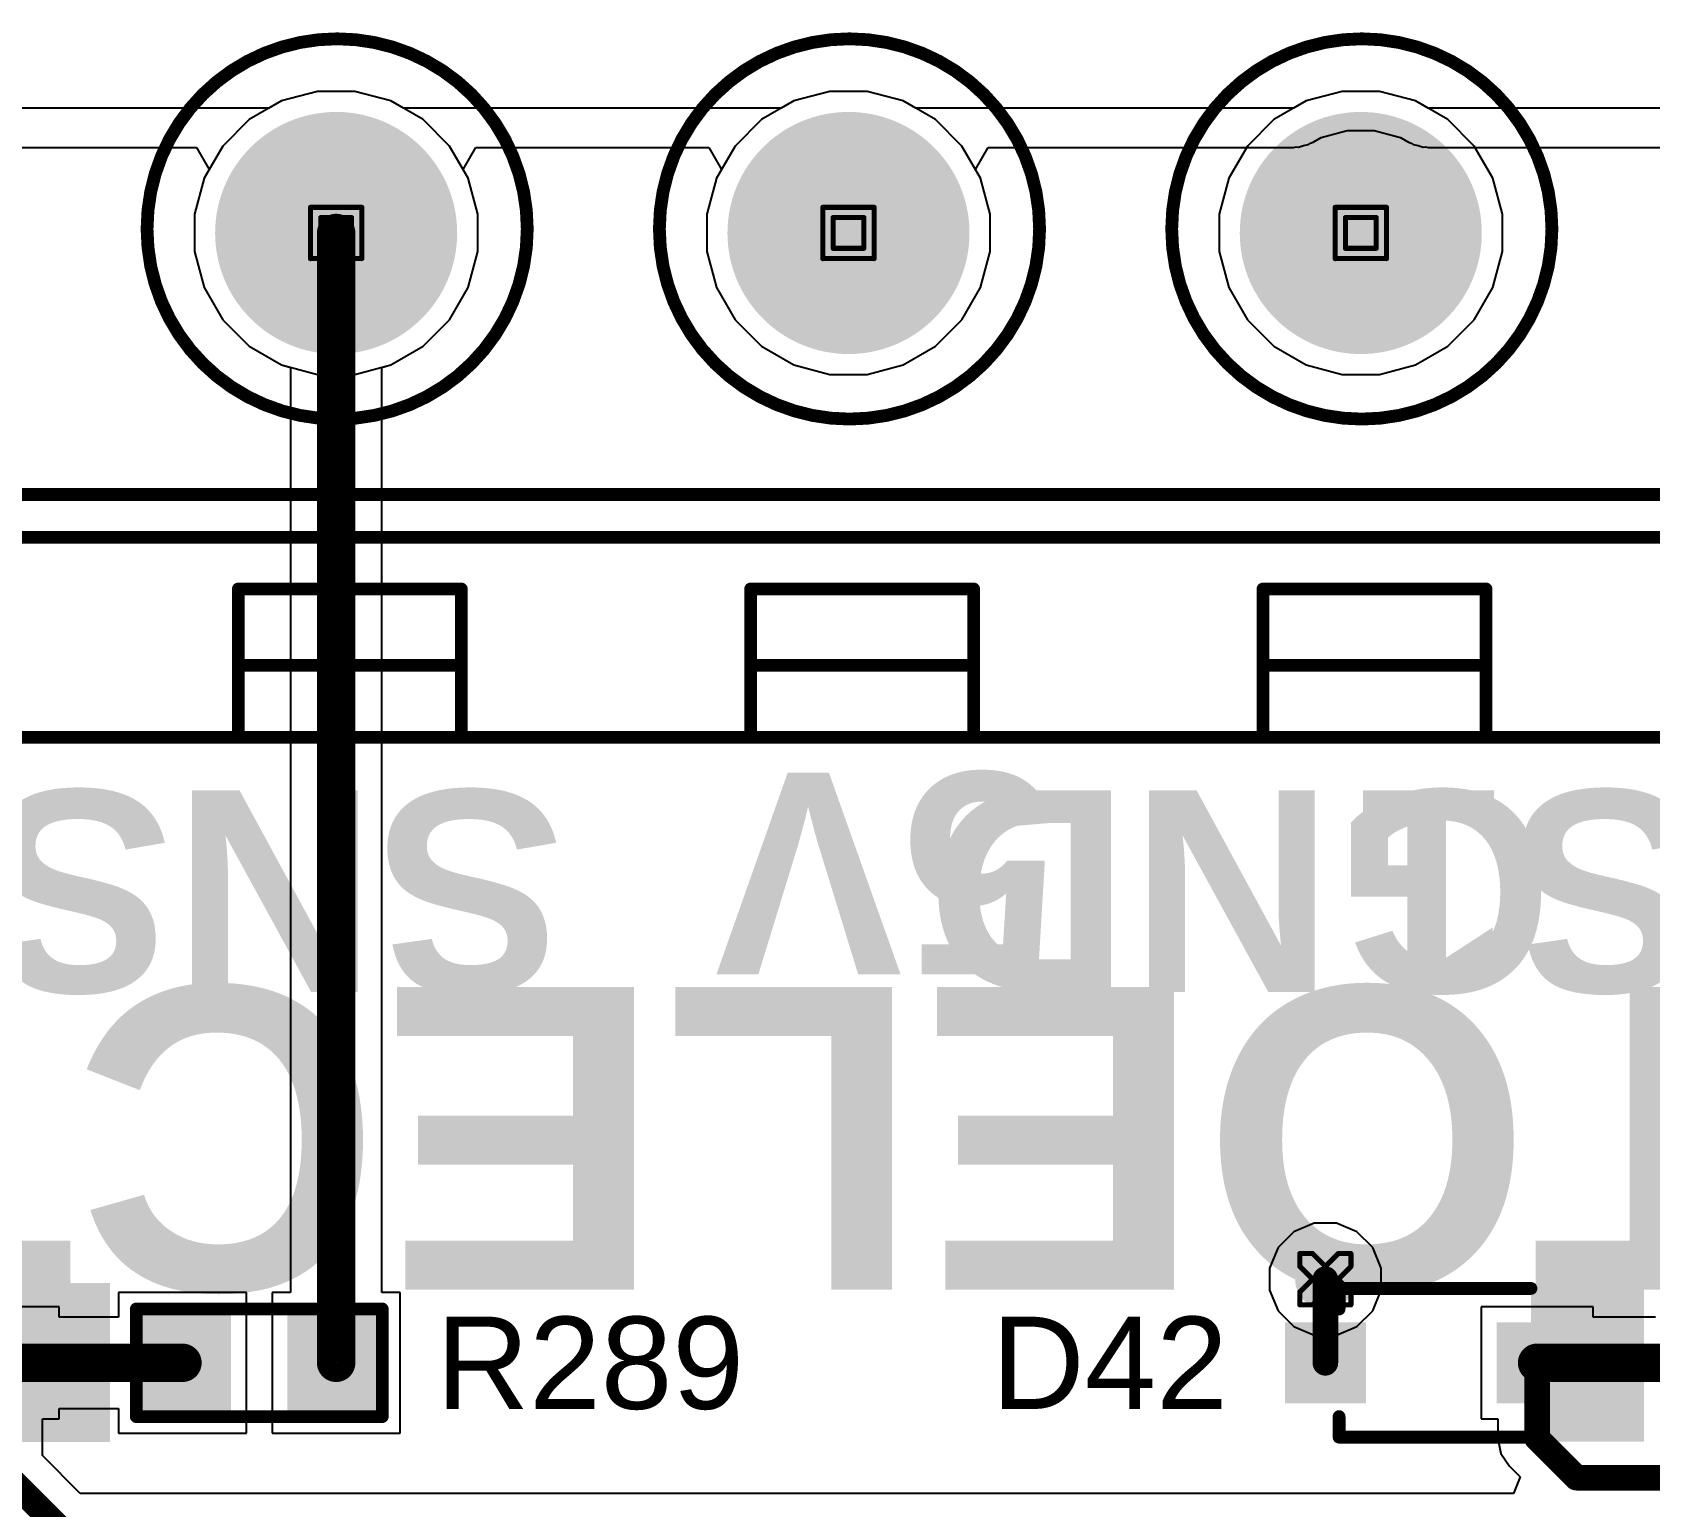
# Model space of a CAD drawing. Header units: inches. Extents: x -11 to 5379, y 0 to 5429.
# Drawn here: x 144.87 to 160.91, y 92.18 to 106.8 of the extents above; entities that cross this region are included whole.
import ezdxf

# ---------------------------------------------------------------- set-up
doc = ezdxf.new("R2010")
doc.units = ezdxf.units.IN
for name, color, linetype in [('Bottom Layer', 5, 'Continuous'), ('Bottom Solder', 6, 'Continuous'), ('Drill Drawing', 1, 'Continuous'), ('GND', 16, 'Continuous'), ('Multi-Layer', 9, 'Continuous'), ('Pad Holes', 156, 'Continuous'), ('PWR', 76, 'Continuous'), ('Top Layer', 1, 'Continuous'), ('Top Overlay', 2, 'Continuous'), ('Top Paste', 8, 'Continuous'), ('Top Solder', 216, 'Continuous'), ('Via Holes', 16, 'Continuous')]:
    doc.layers.add(name, color=color, linetype=linetype)
doc.styles.add('Arial', font='', dxfattribs={"height": 0.2})
doc.styles.add('Arial_Bold', font='', dxfattribs={"height": 0.2})
doc.styles.get('Arial').set_extended_font_data('Arial')
doc.styles.get('Arial_Bold').set_extended_font_data('Arial', bold=True)

# ---------------------------------------------------------------- blocks, each defined once
blk = doc.blocks.new('DB128V_5_08_12P_GN_S_73')
at = {"layer": 'Bottom Layer'}
h = blk.add_hatch(color=5, dxfattribs=at)
edge = h.paths.add_edge_path()
edge.add_arc((7.62, 0), 1.15, 0, 360)
h = blk.add_hatch(color=5, dxfattribs=at)
edge = h.paths.add_edge_path()
edge.add_arc((12.7, 0), 1.15, 0, 360)
h = blk.add_hatch(color=5, dxfattribs=at)
edge = h.paths.add_edge_path()
edge.add_arc((17.78, 0), 1.15, 0, 360)
at = {"layer": 'Bottom Solder'}
h = blk.add_hatch(color=6, dxfattribs=at)
edge = h.paths.add_edge_path()
edge.add_arc((7.62, 0), 1.2, 0, 360)
h = blk.add_hatch(color=6, dxfattribs=at)
edge = h.paths.add_edge_path()
edge.add_arc((12.7, 0), 1.2, 0, 360)
h = blk.add_hatch(color=6, dxfattribs=at)
edge = h.paths.add_edge_path()
edge.add_arc((17.78, 0), 1.2, 0, 360)
at = {"layer": 'GND'}
h = blk.add_hatch(color=16, dxfattribs=at)
edge = h.paths.add_edge_path()
edge.add_arc((7.62, 0), 1.15, 0, 360)
h = blk.add_hatch(color=16, dxfattribs=at)
edge = h.paths.add_edge_path()
edge.add_arc((12.7, 0), 1.15, 0, 360)
h = blk.add_hatch(color=16, dxfattribs=at)
edge = h.paths.add_edge_path()
edge.add_arc((17.78, 0), 1.15, 0, 360)
at = {"layer": 'Multi-Layer'}
h = blk.add_hatch(color=9, dxfattribs=at)
edge = h.paths.add_edge_path()
edge.add_arc((7.62, 0), 1.15, 0, 360)
h = blk.add_hatch(color=9, dxfattribs=at)
edge = h.paths.add_edge_path()
edge.add_arc((12.7, 0), 1.15, 0, 360)
h = blk.add_hatch(color=9, dxfattribs=at)
edge = h.paths.add_edge_path()
edge.add_arc((17.78, 0), 1.15, 0, 360)
at = {"layer": 'Pad Holes'}
h = blk.add_hatch(color=7, dxfattribs=at)
edge = h.paths.add_edge_path()
edge.add_arc((7.62, 0), 0.75, 0, 360)
h = blk.add_hatch(color=7, dxfattribs=at)
edge = h.paths.add_edge_path()
edge.add_arc((12.7, 0), 0.75, 0, 360)
h = blk.add_hatch(color=7, dxfattribs=at)
edge = h.paths.add_edge_path()
edge.add_arc((17.78, 0), 0.75, 0, 360)
at = {"layer": 'PWR'}
h = blk.add_hatch(color=76, dxfattribs=at)
edge = h.paths.add_edge_path()
edge.add_arc((7.62, 0), 1.15, 0, 360)
h = blk.add_hatch(color=76, dxfattribs=at)
edge = h.paths.add_edge_path()
edge.add_arc((12.7, 0), 1.15, 0, 360)
h = blk.add_hatch(color=76, dxfattribs=at)
edge = h.paths.add_edge_path()
edge.add_arc((17.78, 0), 1.15, 0, 360)
at = {"layer": 'Top Layer'}
h = blk.add_hatch(color=1, dxfattribs=at)
edge = h.paths.add_edge_path()
edge.add_arc((7.62, 0), 1.15, 0, 360)
h = blk.add_hatch(color=1, dxfattribs=at)
edge = h.paths.add_edge_path()
edge.add_arc((12.7, 0), 1.15, 0, 360)
h = blk.add_hatch(color=1, dxfattribs=at)
edge = h.paths.add_edge_path()
edge.add_arc((17.78, 0), 1.15, 0, 360)
at = {"layer": 'Top Solder'}
h = blk.add_hatch(color=216, dxfattribs=at)
edge = h.paths.add_edge_path()
edge.add_arc((7.62, 0), 1.2, 0, 360)
h = blk.add_hatch(color=216, dxfattribs=at)
edge = h.paths.add_edge_path()
edge.add_arc((12.7, 0), 1.2, 0, 360)
h = blk.add_hatch(color=216, dxfattribs=at)
edge = h.paths.add_edge_path()
edge.add_arc((17.78, 0), 1.2, 0, 360)
at = {"layer": 'Top Overlay'}
for points in [[(9.515, 0.04, 0.127, 0.127, 1), (5.745, 0.04, 0.127, 0.127, 1)], [(14.595, 0.04, 0.127, 0.127, 1), (10.825, 0.04, 0.127, 0.127, 1)], [(19.675, 0.04, 0.127, 0.127, 1), (15.905, 0.04, 0.127, 0.127, 1)], [(5.713, 0.04, 0.0635, 0.0635, 1), (5.776, 0.04, 0.0635, 0.0635, 1)], [(9.483, 0.04, 0.0635, 0.0635, 1), (9.547, 0.04, 0.0635, 0.0635, 1)], [(10.793, 0.04, 0.0635, 0.0635, 1), (10.856, 0.04, 0.0635, 0.0635, 1)], [(14.563, 0.04, 0.0635, 0.0635, 1), (14.627, 0.04, 0.0635, 0.0635, 1)], [(15.873, 0.04, 0.0635, 0.0635, 1), (15.936, 0.04, 0.0635, 0.0635, 1)], [(19.643, 0.04, 0.0635, 0.0635, 1), (19.707, 0.04, 0.0635, 0.0635, 1)], [(6.618, -3.53, 0.0635, 0.0635, 1), (6.682, -3.53, 0.0635, 0.0635, 1)], [(6.618, -3.53, 0.0635, 0.0635, 1), (6.682, -3.53, 0.0635, 0.0635, 1)], [(8.829, -3.53, 0.0635, 0.0635, 1), (8.893, -3.53, 0.0635, 0.0635, 1)], [(8.829, -3.53, 0.0635, 0.0635, 1), (8.893, -3.53, 0.0635, 0.0635, 1)], [(11.698, -3.53, 0.0635, 0.0635, 1), (11.762, -3.53, 0.0635, 0.0635, 1)], [(11.698, -3.53, 0.0635, 0.0635, 1), (11.762, -3.53, 0.0635, 0.0635, 1)], [(13.909, -3.53, 0.0635, 0.0635, 1), (13.973, -3.53, 0.0635, 0.0635, 1)], [(13.909, -3.53, 0.0635, 0.0635, 1), (13.973, -3.53, 0.0635, 0.0635, 1)], [(16.778, -3.53, 0.0635, 0.0635, 1), (16.842, -3.53, 0.0635, 0.0635, 1)], [(16.778, -3.53, 0.0635, 0.0635, 1), (16.842, -3.53, 0.0635, 0.0635, 1)], [(18.989, -3.53, 0.0635, 0.0635, 1), (19.053, -3.53, 0.0635, 0.0635, 1)], [(18.989, -3.53, 0.0635, 0.0635, 1), (19.053, -3.53, 0.0635, 0.0635, 1)], [(6.618, -4.287, 0.0635, 0.0635, 1), (6.682, -4.287, 0.0635, 0.0635, 1)], [(8.829, -4.287, 0.0635, 0.0635, 1), (8.893, -4.287, 0.0635, 0.0635, 1)], [(11.698, -4.287, 0.0635, 0.0635, 1), (11.762, -4.287, 0.0635, 0.0635, 1)], [(13.909, -4.287, 0.0635, 0.0635, 1), (13.973, -4.287, 0.0635, 0.0635, 1)], [(16.778, -4.287, 0.0635, 0.0635, 1), (16.842, -4.287, 0.0635, 0.0635, 1)], [(18.989, -4.287, 0.0635, 0.0635, 1), (19.053, -4.287, 0.0635, 0.0635, 1)], [(6.618, -5, 0.0635, 0.0635, 1), (6.682, -5, 0.0635, 0.0635, 1)], [(8.829, -5, 0.0635, 0.0635, 1), (8.893, -5, 0.0635, 0.0635, 1)], [(11.698, -5, 0.0635, 0.0635, 1), (11.762, -5, 0.0635, 0.0635, 1)], [(13.909, -5, 0.0635, 0.0635, 1), (13.973, -5, 0.0635, 0.0635, 1)], [(16.778, -5, 0.0635, 0.0635, 1), (16.842, -5, 0.0635, 0.0635, 1)], [(18.989, -5, 0.0635, 0.0635, 1), (19.053, -5, 0.0635, 0.0635, 1)]]:
    blk.add_lwpolyline(points, format="xyseb", close=True, dxfattribs=at)
for points in [[(0.44, -2.593, 0.127, 0.127, 0), (30.44, -2.593, 0.127, 0.127, 0)], [(0.44, -3.017, 0.127, 0.127, 0), (30.44, -3.017, 0.127, 0.127, 0)], [(6.65, -3.53, 0.127, 0.127, 0), (8.861, -3.53, 0.127, 0.127, 0)], [(6.65, -5, 0.127, 0.127, 0), (6.65, -3.53, 0.127, 0.127, 0)], [(8.861, -5, 0.127, 0.127, 0), (8.861, -3.53, 0.127, 0.127, 0)], [(11.73, -3.53, 0.127, 0.127, 0), (13.941, -3.53, 0.127, 0.127, 0)], [(11.73, -5, 0.127, 0.127, 0), (11.73, -3.53, 0.127, 0.127, 0)], [(13.941, -5, 0.127, 0.127, 0), (13.941, -3.53, 0.127, 0.127, 0)], [(16.81, -3.53, 0.127, 0.127, 0), (19.021, -3.53, 0.127, 0.127, 0)], [(16.81, -5, 0.127, 0.127, 0), (16.81, -3.53, 0.127, 0.127, 0)], [(19.021, -5, 0.127, 0.127, 0), (19.021, -3.53, 0.127, 0.127, 0)], [(6.65, -4.287, 0.127, 0.127, 0), (8.861, -4.287, 0.127, 0.127, 0)], [(11.73, -4.287, 0.127, 0.127, 0), (13.941, -4.287, 0.127, 0.127, 0)], [(16.81, -4.287, 0.127, 0.127, 0), (19.021, -4.287, 0.127, 0.127, 0)], [(-30.48, -5, 0.127, 0.127, 0), (30.48, -5, 0.127, 0.127, 0)]]:
    blk.add_lwpolyline(points, format="xyseb", dxfattribs=at)
blk = doc.blocks.new('R___0603_229')
at = {"layer": 'Top Layer'}
for points in [[(-0.381, 0.4445), (-0.381, -0.4445), (-1.143, -0.4445), (-1.143, 0.4445)], [(1.143, 0.4445), (1.143, -0.4445), (0.381, -0.4445), (0.381, 0.4445)]]:
    blk.add_hatch(color=1, dxfattribs=at).paths.add_polyline_path(points)
at = {"layer": 'Top Paste'}
for points in [[(-0.381, 0.4445), (-0.381, -0.4445), (-1.143, -0.4445), (-1.143, 0.4445)], [(1.143, 0.4445), (1.143, -0.4445), (0.381, -0.4445), (0.381, 0.4445)]]:
    blk.add_hatch(color=8, dxfattribs=at).paths.add_polyline_path(points)
at = {"layer": 'Top Solder'}
for points in [[(-0.2794, 0.5461), (-0.2794, -0.5461), (-1.2446, -0.5461), (-1.2446, 0.5461)], [(1.2446, 0.5461), (1.2446, -0.5461), (0.2794, -0.5461), (0.2794, 0.5461)]]:
    blk.add_hatch(color=216, dxfattribs=at).paths.add_polyline_path(points)
at = {"layer": 'Top Overlay'}
for points in [[(-1.2192, 0.5334, 0.127, 0.127, 0), (1.2192, 0.5334, 0.127, 0.127, 0)], [(-1.2192, -0.5334, 0.127, 0.127, 0), (-1.2192, 0.5334, 0.127, 0.127, 0)], [(1.2192, -0.5334, 0.127, 0.127, 0), (1.2192, 0.5334, 0.127, 0.127, 0)], [(-1.2192, -0.5334, 0.127, 0.127, 0), (1.2192, -0.5334, 0.127, 0.127, 0)]]:
    blk.add_lwpolyline(points, format="xyseb", dxfattribs=at)
for points in [[(-1.25095, 0.5334, 0.0635, 0.0635, 1), (-1.18745, 0.5334, 0.0635, 0.0635, 1)], [(-1.25095, 0.5334, 0.0635, 0.0635, 1), (-1.18745, 0.5334, 0.0635, 0.0635, 1)], [(1.18745, 0.5334, 0.0635, 0.0635, 1), (1.25095, 0.5334, 0.0635, 0.0635, 1)], [(1.18745, 0.5334, 0.0635, 0.0635, 1), (1.25095, 0.5334, 0.0635, 0.0635, 1)], [(-1.25095, -0.5334, 0.0635, 0.0635, 1), (-1.18745, -0.5334, 0.0635, 0.0635, 1)], [(-1.25095, -0.5334, 0.0635, 0.0635, 1), (-1.18745, -0.5334, 0.0635, 0.0635, 1)], [(1.18745, -0.5334, 0.0635, 0.0635, 1), (1.25095, -0.5334, 0.0635, 0.0635, 1)], [(1.18745, -0.5334, 0.0635, 0.0635, 1), (1.25095, -0.5334, 0.0635, 0.0635, 1)]]:
    blk.add_lwpolyline(points, format="xyseb", close=True, dxfattribs=at)
blk = doc.blocks.new('SOD323F_540')
at = {"layer": 'Top Layer'}
for points in [[(-1.35, 0.3), (-0.75, 0.3), (-0.75, -0.3), (-1.35, -0.3)], [(0.75, 0.3), (1.35, 0.3), (1.35, -0.3), (0.75, -0.3)]]:
    blk.add_hatch(color=1, dxfattribs=at).paths.add_polyline_path(points)
at = {"layer": 'Top Overlay'}
for points in [[(0.988, 0.385), (2.108, 0.385), (2.108, 0.791), (0.988, 0.791)], [(1.422, -0.406), (2.108, -0.406), (2.108, 0.457), (1.422, 0.457)], [(0.988, -0.784), (2.108, -0.784), (2.108, -0.377), (0.988, -0.377)]]:
    blk.add_hatch(color=2, dxfattribs=at).paths.add_polyline_path(points)
at = {"layer": 'Top Paste'}
for points in [[(-1.35, 0.3), (-0.75, 0.3), (-0.75, -0.3), (-1.35, -0.3)], [(0.75, 0.3), (1.35, 0.3), (1.35, -0.3), (0.75, -0.3)]]:
    blk.add_hatch(color=8, dxfattribs=at).paths.add_polyline_path(points)
at = {"layer": 'Top Solder'}
for points in [[(-1.452, 0.402), (-0.648, 0.402), (-0.648, -0.402), (-1.452, -0.402)], [(0.648, 0.402), (1.452, 0.402), (1.452, -0.402), (0.648, -0.402)]]:
    blk.add_hatch(color=216, dxfattribs=at).paths.add_polyline_path(points)
at = {"layer": 'Top Overlay'}
for points in [[(-0.914, 0.737, 0.127, 0.127, 0), (0.988, 0.737, 0.127, 0.127, 0)], [(-0.914, 0.533, 0.127, 0.127, 0), (-0.914, 0.737, 0.127, 0.127, 0)], [(-0.914, -0.737, 0.127, 0.127, 0), (-0.914, -0.533, 0.127, 0.127, 0)], [(-0.914, -0.737, 0.127, 0.127, 0), (0.988, -0.737, 0.127, 0.127, 0)]]:
    blk.add_lwpolyline(points, format="xyseb", dxfattribs=at)
for points in [[(-0.946, 0.737, 0.0635, 0.0635, 1), (-0.883, 0.737, 0.0635, 0.0635, 1)], [(-0.946, 0.737, 0.0635, 0.0635, 1), (-0.883, 0.737, 0.0635, 0.0635, 1)], [(0.957, 0.737, 0.0635, 0.0635, 1), (1.02, 0.737, 0.0635, 0.0635, 1)], [(-0.946, 0.533, 0.0635, 0.0635, 1), (-0.883, 0.533, 0.0635, 0.0635, 1)], [(-0.946, -0.533, 0.0635, 0.0635, 1), (-0.883, -0.533, 0.0635, 0.0635, 1)], [(-0.946, -0.737, 0.0635, 0.0635, 1), (-0.883, -0.737, 0.0635, 0.0635, 1)], [(-0.946, -0.737, 0.0635, 0.0635, 1), (-0.883, -0.737, 0.0635, 0.0635, 1)], [(0.957, -0.737, 0.0635, 0.0635, 1), (1.02, -0.737, 0.0635, 0.0635, 1)]]:
    blk.add_lwpolyline(points, format="xyseb", close=True, dxfattribs=at)
blk = doc.blocks.new('SOD323F_543')
at = {"layer": 'Top Layer'}
for points in [[(-1.35, 0.3), (-0.75, 0.3), (-0.75, -0.3), (-1.35, -0.3)], [(0.75, 0.3), (1.35, 0.3), (1.35, -0.3), (0.75, -0.3)]]:
    blk.add_hatch(color=1, dxfattribs=at).paths.add_polyline_path(points)
at = {"layer": 'Top Overlay'}
for points in [[(0.988, 0.386), (2.108, 0.386), (2.108, 0.792), (0.988, 0.792)], [(1.422, -0.406), (2.108, -0.406), (2.108, 0.457), (1.422, 0.457)], [(0.988, -0.783), (2.108, -0.783), (2.108, -0.376), (0.988, -0.376)]]:
    blk.add_hatch(color=2, dxfattribs=at).paths.add_polyline_path(points)
at = {"layer": 'Top Paste'}
for points in [[(-1.35, 0.3), (-0.75, 0.3), (-0.75, -0.3), (-1.35, -0.3)], [(0.75, 0.3), (1.35, 0.3), (1.35, -0.3), (0.75, -0.3)]]:
    blk.add_hatch(color=8, dxfattribs=at).paths.add_polyline_path(points)
at = {"layer": 'Top Solder'}
for points in [[(-1.452, 0.402), (-0.648, 0.402), (-0.648, -0.402), (-1.452, -0.402)], [(0.648, 0.402), (1.452, 0.402), (1.452, -0.402), (0.648, -0.402)]]:
    blk.add_hatch(color=216, dxfattribs=at).paths.add_polyline_path(points)
at = {"layer": 'Top Overlay'}
for points in [[(-0.914, 0.737, 0.127, 0.127, 0), (0.988, 0.737, 0.127, 0.127, 0)], [(-0.914, 0.533, 0.127, 0.127, 0), (-0.914, 0.737, 0.127, 0.127, 0)], [(-0.914, -0.737, 0.127, 0.127, 0), (-0.914, -0.533, 0.127, 0.127, 0)], [(-0.914, -0.737, 0.127, 0.127, 0), (0.988, -0.737, 0.127, 0.127, 0)]]:
    blk.add_lwpolyline(points, format="xyseb", dxfattribs=at)
for points in [[(-0.946, 0.737, 0.0635, 0.0635, 1), (-0.883, 0.737, 0.0635, 0.0635, 1)], [(-0.946, 0.737, 0.0635, 0.0635, 1), (-0.883, 0.737, 0.0635, 0.0635, 1)], [(0.957, 0.737, 0.0635, 0.0635, 1), (1.02, 0.737, 0.0635, 0.0635, 1)], [(-0.946, 0.533, 0.0635, 0.0635, 1), (-0.883, 0.533, 0.0635, 0.0635, 1)], [(-0.946, -0.533, 0.0635, 0.0635, 1), (-0.883, -0.533, 0.0635, 0.0635, 1)], [(-0.946, -0.737, 0.0635, 0.0635, 1), (-0.883, -0.737, 0.0635, 0.0635, 1)], [(-0.946, -0.737, 0.0635, 0.0635, 1), (-0.883, -0.737, 0.0635, 0.0635, 1)], [(0.957, -0.737, 0.0635, 0.0635, 1), (1.02, -0.737, 0.0635, 0.0635, 1)]]:
    blk.add_lwpolyline(points, format="xyseb", close=True, dxfattribs=at)

msp = doc.modelspace()

# ---------------------------------------------------------------- hatches: boundary and pattern name
at = {"layer": 'Bottom Layer'}
h = msp.add_hatch(color=5, dxfattribs=at)
edge = h.paths.add_edge_path()
edge.add_arc((157.695, 94.437), 0.3, 0, 360)
at = {"layer": 'GND'}
h = msp.add_hatch(color=16, dxfattribs=at)
edge = h.paths.add_edge_path()
edge.add_arc((157.695, 94.437), 0.3, 0, 360)
at = {"layer": 'PWR'}
h = msp.add_hatch(color=76, dxfattribs=at)
edge = h.paths.add_edge_path()
edge.add_arc((157.695, 94.437), 0.3, 0, 360)
at = {"layer": 'Top Layer'}
h = msp.add_hatch(color=1, dxfattribs=at)
edge = h.paths.add_edge_path()
edge.add_arc((157.695, 94.437), 0.3, 0, 360)
at = {"layer": 'Via Holes'}
h = msp.add_hatch(color=7, dxfattribs=at)
edge = h.paths.add_edge_path()
edge.add_arc((157.695, 94.437), 0.15, 0, 360)

# ---------------------------------------------------------------- linework, layer by layer
at = {"layer": 'Bottom Layer'}
for p, q in [((147.701, 106.213), (147.344, 106.118)), ((148.071, 106.213), (147.701, 106.213)), ((148.428, 106.118), (148.071, 106.213)), ((152.781, 106.213), (152.424, 106.118)), ((153.151, 106.213), (152.781, 106.213)), ((153.508, 106.118), (153.151, 106.213)), ((147.344, 106.118), (147.024, 105.933)), ((148.748, 105.933), (148.428, 106.118)), ((152.424, 106.118), (152.104, 105.933)), ((153.828, 105.933), (153.508, 106.118)), ((147.024, 105.933), (146.763, 105.671)), ((149.01, 105.671), (148.748, 105.933)), ((152.104, 105.933), (151.843, 105.671)), ((154.09, 105.671), (153.828, 105.933)), ((146.763, 105.671), (146.578, 105.351)), ((149.194, 105.351), (149.01, 105.671)), ((151.843, 105.671), (151.658, 105.351)), ((154.274, 105.351), (154.09, 105.671)), ((146.578, 105.351), (146.482, 104.994)), ((149.29, 104.994), (149.194, 105.351)), ((151.658, 105.351), (151.562, 104.994)), ((154.37, 104.994), (154.274, 105.351)), ((146.482, 104.994), (146.482, 104.624)), ((149.29, 104.624), (149.29, 104.994)), ((151.562, 104.994), (151.562, 104.624)), ((154.37, 104.624), (154.37, 104.994)), ((146.482, 104.624), (146.578, 104.267)), ((149.194, 104.267), (149.29, 104.624)), ((151.562, 104.624), (151.658, 104.267)), ((154.274, 104.267), (154.37, 104.624)), ((146.578, 104.267), (146.763, 103.947)), ((149.01, 103.947), (149.194, 104.267)), ((151.658, 104.267), (151.843, 103.947)), ((154.09, 103.947), (154.274, 104.267)), ((146.763, 103.947), (147.024, 103.686)), ((148.748, 103.686), (149.01, 103.947)), ((151.843, 103.947), (152.104, 103.686)), ((153.828, 103.686), (154.09, 103.947)), ((147.024, 103.686), (147.344, 103.501)), ((148.428, 103.501), (148.748, 103.686)), ((152.104, 103.686), (152.424, 103.501)), ((153.508, 103.501), (153.828, 103.686)), ((147.344, 103.501), (147.701, 103.405)), ((148.071, 103.405), (148.428, 103.501)), ((152.424, 103.501), (152.781, 103.405)), ((153.151, 103.405), (153.508, 103.501)), ((147.701, 103.405), (148.071, 103.405)), ((152.781, 103.405), (153.151, 103.405))]:
    msp.add_line(p, q, dxfattribs=at)
at = {"layer": 'Drill Drawing'}
for points in [[(147.632, 105.063, 0.0508, 0.0508, 0), (148.14, 105.063, 0.0508, 0.0508, 0)], [(147.632, 104.555, 0.0508, 0.0508, 0), (147.632, 105.063, 0.0508, 0.0508, 0)], [(148.14, 104.555, 0.0508, 0.0508, 0), (148.14, 105.063, 0.0508, 0.0508, 0)], [(152.712, 105.063, 0.0508, 0.0508, 0), (153.22, 105.063, 0.0508, 0.0508, 0)], [(152.712, 104.555, 0.0508, 0.0508, 0), (152.712, 105.063, 0.0508, 0.0508, 0)], [(153.22, 104.555, 0.0508, 0.0508, 0), (153.22, 105.063, 0.0508, 0.0508, 0)], [(157.792, 105.063, 0.0508, 0.0508, 0), (158.3, 105.063, 0.0508, 0.0508, 0)], [(157.792, 104.555, 0.0508, 0.0508, 0), (157.792, 105.063, 0.0508, 0.0508, 0)], [(158.3, 104.555, 0.0508, 0.0508, 0), (158.3, 105.063, 0.0508, 0.0508, 0)], [(147.734, 104.962, 0.0508, 0.0508, 0), (148.039, 104.962, 0.0508, 0.0508, 0)], [(147.734, 104.657, 0.0508, 0.0508, 0), (147.734, 104.962, 0.0508, 0.0508, 0)], [(148.039, 104.657, 0.0508, 0.0508, 0), (148.039, 104.962, 0.0508, 0.0508, 0)], [(152.814, 104.962, 0.0508, 0.0508, 0), (153.119, 104.962, 0.0508, 0.0508, 0)], [(152.814, 104.657, 0.0508, 0.0508, 0), (152.814, 104.962, 0.0508, 0.0508, 0)], [(153.119, 104.657, 0.0508, 0.0508, 0), (153.119, 104.962, 0.0508, 0.0508, 0)], [(157.894, 104.962, 0.0508, 0.0508, 0), (158.199, 104.962, 0.0508, 0.0508, 0)], [(157.894, 104.657, 0.0508, 0.0508, 0), (157.894, 104.962, 0.0508, 0.0508, 0)], [(158.199, 104.657, 0.0508, 0.0508, 0), (158.199, 104.962, 0.0508, 0.0508, 0)], [(147.632, 104.555, 0.0508, 0.0508, 0), (148.14, 104.555, 0.0508, 0.0508, 0)], [(147.734, 104.657, 0.0508, 0.0508, 0), (148.039, 104.657, 0.0508, 0.0508, 0)], [(152.712, 104.555, 0.0508, 0.0508, 0), (153.22, 104.555, 0.0508, 0.0508, 0)], [(152.814, 104.657, 0.0508, 0.0508, 0), (153.119, 104.657, 0.0508, 0.0508, 0)], [(157.792, 104.555, 0.0508, 0.0508, 0), (158.3, 104.555, 0.0508, 0.0508, 0)], [(157.894, 104.657, 0.0508, 0.0508, 0), (158.199, 104.657, 0.0508, 0.0508, 0)], [(157.441, 94.564, 0.0508, 0.0508, 0), (157.441, 94.691, 0.0508, 0.0508, 0)], [(157.441, 94.691, 0.0508, 0.0508, 0), (157.568, 94.691, 0.0508, 0.0508, 0)], [(157.568, 94.691, 0.0508, 0.0508, 0), (157.695, 94.564, 0.0508, 0.0508, 0)], [(157.695, 94.564, 0.0508, 0.0508, 0), (157.822, 94.691, 0.0508, 0.0508, 0)], [(157.822, 94.691, 0.0508, 0.0508, 0), (157.949, 94.691, 0.0508, 0.0508, 0)], [(157.949, 94.564, 0.0508, 0.0508, 0), (157.949, 94.691, 0.0508, 0.0508, 0)], [(157.441, 94.564, 0.0508, 0.0508, 0), (157.568, 94.437, 0.0508, 0.0508, 0)], [(157.441, 94.31, 0.0508, 0.0508, 0), (157.568, 94.437, 0.0508, 0.0508, 0)], [(157.822, 94.437, 0.0508, 0.0508, 0), (157.949, 94.564, 0.0508, 0.0508, 0)], [(157.822, 94.437, 0.0508, 0.0508, 0), (157.949, 94.31, 0.0508, 0.0508, 0)], [(157.441, 94.183, 0.0508, 0.0508, 0), (157.441, 94.31, 0.0508, 0.0508, 0)], [(157.568, 94.183, 0.0508, 0.0508, 0), (157.695, 94.31, 0.0508, 0.0508, 0)], [(157.695, 94.31, 0.0508, 0.0508, 0), (157.822, 94.183, 0.0508, 0.0508, 0)], [(157.949, 94.183, 0.0508, 0.0508, 0), (157.949, 94.31, 0.0508, 0.0508, 0)], [(157.441, 94.183, 0.0508, 0.0508, 0), (157.568, 94.183, 0.0508, 0.0508, 0)], [(157.822, 94.183, 0.0508, 0.0508, 0), (157.949, 94.183, 0.0508, 0.0508, 0)]]:
    msp.add_lwpolyline(points, format="xyseb", dxfattribs=at)
for points in [[(147.619, 105.063, 0.0254, 0.0254, 1), (147.645, 105.063, 0.0254, 0.0254, 1)], [(147.619, 105.063, 0.0254, 0.0254, 1), (147.645, 105.063, 0.0254, 0.0254, 1)], [(148.127, 105.063, 0.0254, 0.0254, 1), (148.153, 105.063, 0.0254, 0.0254, 1)], [(148.127, 105.063, 0.0254, 0.0254, 1), (148.153, 105.063, 0.0254, 0.0254, 1)], [(152.699, 105.063, 0.0254, 0.0254, 1), (152.725, 105.063, 0.0254, 0.0254, 1)], [(152.699, 105.063, 0.0254, 0.0254, 1), (152.725, 105.063, 0.0254, 0.0254, 1)], [(153.207, 105.063, 0.0254, 0.0254, 1), (153.233, 105.063, 0.0254, 0.0254, 1)], [(153.207, 105.063, 0.0254, 0.0254, 1), (153.233, 105.063, 0.0254, 0.0254, 1)], [(157.779, 105.063, 0.0254, 0.0254, 1), (157.805, 105.063, 0.0254, 0.0254, 1)], [(157.779, 105.063, 0.0254, 0.0254, 1), (157.805, 105.063, 0.0254, 0.0254, 1)], [(158.287, 105.063, 0.0254, 0.0254, 1), (158.313, 105.063, 0.0254, 0.0254, 1)], [(158.287, 105.063, 0.0254, 0.0254, 1), (158.313, 105.063, 0.0254, 0.0254, 1)], [(147.721, 104.962, 0.0254, 0.0254, 1), (147.746, 104.962, 0.0254, 0.0254, 1)], [(147.721, 104.962, 0.0254, 0.0254, 1), (147.746, 104.962, 0.0254, 0.0254, 1)], [(148.026, 104.962, 0.0254, 0.0254, 1), (148.051, 104.962, 0.0254, 0.0254, 1)], [(148.026, 104.962, 0.0254, 0.0254, 1), (148.051, 104.962, 0.0254, 0.0254, 1)], [(152.801, 104.962, 0.0254, 0.0254, 1), (152.826, 104.962, 0.0254, 0.0254, 1)], [(152.801, 104.962, 0.0254, 0.0254, 1), (152.826, 104.962, 0.0254, 0.0254, 1)], [(153.106, 104.962, 0.0254, 0.0254, 1), (153.131, 104.962, 0.0254, 0.0254, 1)], [(153.106, 104.962, 0.0254, 0.0254, 1), (153.131, 104.962, 0.0254, 0.0254, 1)], [(157.881, 104.962, 0.0254, 0.0254, 1), (157.906, 104.962, 0.0254, 0.0254, 1)], [(157.881, 104.962, 0.0254, 0.0254, 1), (157.906, 104.962, 0.0254, 0.0254, 1)], [(158.186, 104.962, 0.0254, 0.0254, 1), (158.211, 104.962, 0.0254, 0.0254, 1)], [(158.186, 104.962, 0.0254, 0.0254, 1), (158.211, 104.962, 0.0254, 0.0254, 1)], [(147.619, 104.555, 0.0254, 0.0254, 1), (147.645, 104.555, 0.0254, 0.0254, 1)], [(147.619, 104.555, 0.0254, 0.0254, 1), (147.645, 104.555, 0.0254, 0.0254, 1)], [(147.721, 104.657, 0.0254, 0.0254, 1), (147.746, 104.657, 0.0254, 0.0254, 1)], [(147.721, 104.657, 0.0254, 0.0254, 1), (147.746, 104.657, 0.0254, 0.0254, 1)], [(148.026, 104.657, 0.0254, 0.0254, 1), (148.051, 104.657, 0.0254, 0.0254, 1)], [(148.026, 104.657, 0.0254, 0.0254, 1), (148.051, 104.657, 0.0254, 0.0254, 1)], [(148.127, 104.555, 0.0254, 0.0254, 1), (148.153, 104.555, 0.0254, 0.0254, 1)], [(148.127, 104.555, 0.0254, 0.0254, 1), (148.153, 104.555, 0.0254, 0.0254, 1)], [(152.699, 104.555, 0.0254, 0.0254, 1), (152.725, 104.555, 0.0254, 0.0254, 1)], [(152.699, 104.555, 0.0254, 0.0254, 1), (152.725, 104.555, 0.0254, 0.0254, 1)], [(152.801, 104.657, 0.0254, 0.0254, 1), (152.826, 104.657, 0.0254, 0.0254, 1)], [(152.801, 104.657, 0.0254, 0.0254, 1), (152.826, 104.657, 0.0254, 0.0254, 1)], [(153.106, 104.657, 0.0254, 0.0254, 1), (153.131, 104.657, 0.0254, 0.0254, 1)], [(153.106, 104.657, 0.0254, 0.0254, 1), (153.131, 104.657, 0.0254, 0.0254, 1)], [(153.207, 104.555, 0.0254, 0.0254, 1), (153.233, 104.555, 0.0254, 0.0254, 1)], [(153.207, 104.555, 0.0254, 0.0254, 1), (153.233, 104.555, 0.0254, 0.0254, 1)], [(157.779, 104.555, 0.0254, 0.0254, 1), (157.805, 104.555, 0.0254, 0.0254, 1)], [(157.779, 104.555, 0.0254, 0.0254, 1), (157.805, 104.555, 0.0254, 0.0254, 1)], [(157.881, 104.657, 0.0254, 0.0254, 1), (157.906, 104.657, 0.0254, 0.0254, 1)], [(157.881, 104.657, 0.0254, 0.0254, 1), (157.906, 104.657, 0.0254, 0.0254, 1)], [(158.186, 104.657, 0.0254, 0.0254, 1), (158.211, 104.657, 0.0254, 0.0254, 1)], [(158.186, 104.657, 0.0254, 0.0254, 1), (158.211, 104.657, 0.0254, 0.0254, 1)], [(158.287, 104.555, 0.0254, 0.0254, 1), (158.313, 104.555, 0.0254, 0.0254, 1)], [(158.287, 104.555, 0.0254, 0.0254, 1), (158.313, 104.555, 0.0254, 0.0254, 1)], [(157.428, 94.691, 0.0254, 0.0254, 1), (157.453, 94.691, 0.0254, 0.0254, 1)], [(157.428, 94.691, 0.0254, 0.0254, 1), (157.453, 94.691, 0.0254, 0.0254, 1)], [(157.555, 94.691, 0.0254, 0.0254, 1), (157.58, 94.691, 0.0254, 0.0254, 1)], [(157.555, 94.691, 0.0254, 0.0254, 1), (157.58, 94.691, 0.0254, 0.0254, 1)], [(157.809, 94.691, 0.0254, 0.0254, 1), (157.834, 94.691, 0.0254, 0.0254, 1)], [(157.809, 94.691, 0.0254, 0.0254, 1), (157.834, 94.691, 0.0254, 0.0254, 1)], [(157.936, 94.691, 0.0254, 0.0254, 1), (157.961, 94.691, 0.0254, 0.0254, 1)], [(157.936, 94.691, 0.0254, 0.0254, 1), (157.961, 94.691, 0.0254, 0.0254, 1)], [(157.428, 94.564, 0.0254, 0.0254, 1), (157.453, 94.564, 0.0254, 0.0254, 1)], [(157.428, 94.564, 0.0254, 0.0254, 1), (157.453, 94.564, 0.0254, 0.0254, 1)], [(157.555, 94.437, 0.0254, 0.0254, 1), (157.58, 94.437, 0.0254, 0.0254, 1)], [(157.555, 94.437, 0.0254, 0.0254, 1), (157.58, 94.437, 0.0254, 0.0254, 1)], [(157.682, 94.564, 0.0254, 0.0254, 1), (157.707, 94.564, 0.0254, 0.0254, 1)], [(157.682, 94.564, 0.0254, 0.0254, 1), (157.707, 94.564, 0.0254, 0.0254, 1)], [(157.809, 94.437, 0.0254, 0.0254, 1), (157.834, 94.437, 0.0254, 0.0254, 1)], [(157.809, 94.437, 0.0254, 0.0254, 1), (157.834, 94.437, 0.0254, 0.0254, 1)], [(157.936, 94.564, 0.0254, 0.0254, 1), (157.961, 94.564, 0.0254, 0.0254, 1)], [(157.936, 94.564, 0.0254, 0.0254, 1), (157.961, 94.564, 0.0254, 0.0254, 1)], [(157.428, 94.31, 0.0254, 0.0254, 1), (157.453, 94.31, 0.0254, 0.0254, 1)], [(157.428, 94.31, 0.0254, 0.0254, 1), (157.453, 94.31, 0.0254, 0.0254, 1)], [(157.682, 94.31, 0.0254, 0.0254, 1), (157.707, 94.31, 0.0254, 0.0254, 1)], [(157.682, 94.31, 0.0254, 0.0254, 1), (157.707, 94.31, 0.0254, 0.0254, 1)], [(157.936, 94.31, 0.0254, 0.0254, 1), (157.961, 94.31, 0.0254, 0.0254, 1)], [(157.936, 94.31, 0.0254, 0.0254, 1), (157.961, 94.31, 0.0254, 0.0254, 1)], [(157.428, 94.183, 0.0254, 0.0254, 1), (157.453, 94.183, 0.0254, 0.0254, 1)], [(157.428, 94.183, 0.0254, 0.0254, 1), (157.453, 94.183, 0.0254, 0.0254, 1)], [(157.555, 94.183, 0.0254, 0.0254, 1), (157.58, 94.183, 0.0254, 0.0254, 1)], [(157.555, 94.183, 0.0254, 0.0254, 1), (157.58, 94.183, 0.0254, 0.0254, 1)], [(157.809, 94.183, 0.0254, 0.0254, 1), (157.834, 94.183, 0.0254, 0.0254, 1)], [(157.809, 94.183, 0.0254, 0.0254, 1), (157.834, 94.183, 0.0254, 0.0254, 1)], [(157.936, 94.183, 0.0254, 0.0254, 1), (157.961, 94.183, 0.0254, 0.0254, 1)], [(157.936, 94.183, 0.0254, 0.0254, 1), (157.961, 94.183, 0.0254, 0.0254, 1)]]:
    msp.add_lwpolyline(points, format="xyseb", close=True, dxfattribs=at)
at = {"layer": 'GND'}
for p, q in [((147.701, 106.213), (147.344, 106.118)), ((148.071, 106.213), (147.701, 106.213)), ((148.428, 106.118), (148.071, 106.213)), ((152.781, 106.213), (152.424, 106.118)), ((153.151, 106.213), (152.781, 106.213)), ((153.508, 106.118), (153.151, 106.213)), ((157.861, 106.213), (157.504, 106.118)), ((158.231, 106.213), (157.861, 106.213)), ((158.588, 106.118), (158.231, 106.213)), ((147.218, 106.045), (143.474, 106.045)), ((147.344, 106.118), (147.218, 106.045)), ((148.554, 106.045), (148.428, 106.118)), ((152.298, 106.045), (148.554, 106.045)), ((152.424, 106.118), (152.298, 106.045)), ((153.634, 106.045), (153.508, 106.118)), ((157.378, 106.045), (153.634, 106.045)), ((157.504, 106.118), (157.378, 106.045)), ((158.714, 106.045), (158.588, 106.118)), ((162.458, 106.045), (158.714, 106.045)), ((157.477, 105.676), (157.527, 105.686)), ((157.527, 105.686), (157.548, 105.7)), ((157.548, 105.7), (157.573, 105.709)), ((157.573, 105.709), (157.654, 105.756)), ((157.654, 105.756), (157.912, 105.825)), ((157.912, 105.825), (158.18, 105.825)), ((158.18, 105.825), (158.438, 105.756)), ((158.438, 105.756), (158.52, 105.709)), ((158.52, 105.709), (158.544, 105.7)), ((158.544, 105.7), (158.565, 105.686)), ((158.565, 105.686), (158.615, 105.676)), ((143.474, 105.657), (146.5, 105.657)), ((146.5, 105.657), (146.627, 105.437)), ((149.145, 105.437), (149.272, 105.657)), ((149.272, 105.657), (151.58, 105.657)), ((151.58, 105.657), (151.707, 105.437)), ((154.225, 105.437), (154.352, 105.657)), ((154.352, 105.657), (157.378, 105.657)), ((157.378, 105.657), (157.404, 105.662)), ((157.404, 105.662), (157.429, 105.66)), ((157.429, 105.66), (157.477, 105.676)), ((158.615, 105.676), (158.663, 105.66)), ((158.663, 105.66), (158.689, 105.662)), ((158.689, 105.662), (158.714, 105.657)), ((158.714, 105.657), (161.74, 105.657)), ((146.627, 105.437), (146.578, 105.351)), ((149.194, 105.351), (149.145, 105.437)), ((151.707, 105.437), (151.658, 105.351)), ((154.274, 105.351), (154.225, 105.437)), ((146.578, 105.351), (146.482, 104.994)), ((149.29, 104.994), (149.194, 105.351)), ((151.658, 105.351), (151.562, 104.994)), ((154.37, 104.994), (154.274, 105.351)), ((146.482, 104.994), (146.482, 104.624)), ((149.29, 104.624), (149.29, 104.994)), ((151.562, 104.994), (151.562, 104.624)), ((154.37, 104.624), (154.37, 104.994)), ((146.482, 104.624), (146.578, 104.267)), ((149.194, 104.267), (149.29, 104.624)), ((151.562, 104.624), (151.658, 104.267)), ((154.274, 104.267), (154.37, 104.624)), ((146.578, 104.267), (146.763, 103.947)), ((149.01, 103.947), (149.194, 104.267)), ((151.658, 104.267), (151.843, 103.947)), ((154.09, 103.947), (154.274, 104.267)), ((146.763, 103.947), (147.024, 103.686)), ((148.748, 103.686), (149.01, 103.947)), ((151.843, 103.947), (152.104, 103.686)), ((153.828, 103.686), (154.09, 103.947)), ((147.024, 103.686), (147.344, 103.501)), ((148.428, 103.501), (148.748, 103.686)), ((152.104, 103.686), (152.424, 103.501)), ((153.508, 103.501), (153.828, 103.686)), ((147.344, 103.501), (147.701, 103.405)), ((148.071, 103.405), (148.428, 103.501)), ((152.424, 103.501), (152.781, 103.405)), ((153.151, 103.405), (153.508, 103.501)), ((147.701, 103.405), (148.071, 103.405)), ((152.781, 103.405), (153.151, 103.405))]:
    msp.add_line(p, q, dxfattribs=at)
at = {"layer": 'PWR'}
for p, q in [((147.701, 106.213), (147.344, 106.118)), ((148.071, 106.213), (147.701, 106.213)), ((148.428, 106.118), (148.071, 106.213)), ((157.861, 106.213), (157.504, 106.118)), ((158.231, 106.213), (157.861, 106.213)), ((158.588, 106.118), (158.231, 106.213)), ((147.344, 106.118), (147.024, 105.933)), ((148.748, 105.933), (148.428, 106.118)), ((157.504, 106.118), (157.184, 105.933)), ((158.908, 105.933), (158.588, 106.118)), ((147.024, 105.933), (146.763, 105.671)), ((149.01, 105.671), (148.748, 105.933)), ((157.184, 105.933), (156.923, 105.671)), ((159.17, 105.671), (158.908, 105.933)), ((146.763, 105.671), (146.578, 105.351)), ((149.194, 105.351), (149.01, 105.671)), ((156.923, 105.671), (156.738, 105.351)), ((159.354, 105.351), (159.17, 105.671)), ((146.578, 105.351), (146.482, 104.994)), ((149.29, 104.994), (149.194, 105.351)), ((156.738, 105.351), (156.642, 104.994)), ((159.45, 104.994), (159.354, 105.351)), ((146.482, 104.994), (146.482, 104.624)), ((149.29, 104.624), (149.29, 104.994)), ((156.642, 104.994), (156.642, 104.624)), ((159.45, 104.624), (159.45, 104.994)), ((146.482, 104.624), (146.578, 104.267)), ((149.194, 104.267), (149.29, 104.624)), ((156.642, 104.624), (156.738, 104.267)), ((159.354, 104.267), (159.45, 104.624)), ((146.578, 104.267), (146.763, 103.947)), ((149.01, 103.947), (149.194, 104.267)), ((156.738, 104.267), (156.923, 103.947)), ((159.17, 103.947), (159.354, 104.267)), ((146.763, 103.947), (147.024, 103.686)), ((148.748, 103.686), (149.01, 103.947)), ((156.923, 103.947), (157.184, 103.686)), ((158.908, 103.686), (159.17, 103.947)), ((147.024, 103.686), (147.344, 103.501)), ((148.428, 103.501), (148.748, 103.686)), ((157.184, 103.686), (157.504, 103.501)), ((158.588, 103.501), (158.908, 103.686)), ((147.344, 103.501), (147.701, 103.405)), ((148.071, 103.405), (148.428, 103.501)), ((157.504, 103.501), (157.861, 103.405)), ((158.231, 103.405), (158.588, 103.501)), ((147.701, 103.405), (148.071, 103.405)), ((157.861, 103.405), (158.231, 103.405)), ((157.584, 94.991), (157.381, 94.907)), ((157.805, 94.991), (157.584, 94.991)), ((158.008, 94.907), (157.805, 94.991)), ((157.381, 94.907), (157.225, 94.751)), ((158.164, 94.751), (158.008, 94.907)), ((157.225, 94.751), (157.141, 94.547)), ((158.249, 94.547), (158.164, 94.751)), ((157.141, 94.547), (157.141, 94.327)), ((158.249, 94.327), (158.249, 94.547)), ((157.141, 94.327), (157.225, 94.123)), ((158.164, 94.123), (158.249, 94.327)), ((157.225, 94.123), (157.381, 93.968)), ((158.008, 93.968), (158.164, 94.123)), ((157.381, 93.968), (157.584, 93.883)), ((157.584, 93.883), (157.805, 93.883)), ((157.805, 93.883), (158.008, 93.968))]:
    msp.add_line(p, q, dxfattribs=at)
at = {"layer": 'Top Layer'}
for p, q in [((147.701, 106.213), (147.344, 106.118)), ((148.071, 106.213), (147.701, 106.213)), ((148.428, 106.118), (148.071, 106.213)), ((152.781, 106.213), (152.424, 106.118)), ((153.151, 106.213), (152.781, 106.213)), ((153.508, 106.118), (153.151, 106.213)), ((147.344, 106.118), (147.024, 105.933)), ((148.748, 105.933), (148.428, 106.118)), ((152.424, 106.118), (152.104, 105.933)), ((153.828, 105.933), (153.508, 106.118)), ((147.024, 105.933), (146.763, 105.671)), ((149.01, 105.671), (148.748, 105.933)), ((152.104, 105.933), (151.843, 105.671)), ((154.09, 105.671), (153.828, 105.933)), ((146.763, 105.671), (146.578, 105.351)), ((149.194, 105.351), (149.01, 105.671)), ((151.843, 105.671), (151.658, 105.351)), ((154.274, 105.351), (154.09, 105.671)), ((146.578, 105.351), (146.482, 104.994)), ((149.29, 104.994), (149.194, 105.351)), ((151.658, 105.351), (151.562, 104.994)), ((154.37, 104.994), (154.274, 105.351)), ((146.482, 104.994), (146.482, 104.624)), ((149.29, 104.624), (149.29, 104.994)), ((151.562, 104.994), (151.562, 104.624)), ((154.37, 104.624), (154.37, 104.994)), ((146.482, 104.624), (146.578, 104.267)), ((149.194, 104.267), (149.29, 104.624)), ((151.562, 104.624), (151.658, 104.267)), ((154.274, 104.267), (154.37, 104.624)), ((146.578, 104.267), (146.763, 103.947)), ((149.01, 103.947), (149.194, 104.267)), ((151.658, 104.267), (151.843, 103.947)), ((154.09, 103.947), (154.274, 104.267)), ((146.763, 103.947), (147.024, 103.686)), ((148.748, 103.686), (149.01, 103.947)), ((151.843, 103.947), (152.104, 103.686)), ((153.828, 103.686), (154.09, 103.947)), ((147.024, 103.686), (147.344, 103.501)), ((148.428, 103.501), (148.748, 103.686)), ((152.104, 103.686), (152.424, 103.501)), ((153.508, 103.501), (153.828, 103.686)), ((147.344, 103.501), (147.433, 103.477)), ((147.433, 103.477), (147.433, 94.306)), ((148.339, 103.477), (148.428, 103.501)), ((148.339, 94.306), (148.339, 103.477)), ((152.424, 103.501), (152.781, 103.405)), ((153.151, 103.405), (153.508, 103.501)), ((152.781, 103.405), (153.151, 103.405)), ((146.997, 94.306), (145.727, 94.306)), ((145.727, 94.306), (145.727, 94.061)), ((146.997, 92.909), (146.997, 94.306)), ((147.433, 94.306), (147.251, 94.306)), ((147.251, 94.306), (147.251, 92.909)), ((148.521, 94.306), (148.339, 94.306)), ((148.521, 92.909), (148.521, 94.306)), ((145.138, 94.162), (144.03, 94.162)), ((145.138, 94.061), (145.138, 94.162)), ((160.349, 94.162), (159.241, 94.162)), ((159.241, 94.162), (159.241, 93.054)), ((160.349, 94.061), (160.349, 94.162)), ((145.727, 94.061), (145.138, 94.061)), ((160.967, 94.061), (160.349, 94.061)), ((144.973, 92.688), (144.973, 93.054)), ((144.973, 93.054), (145.138, 93.054)), ((145.138, 93.054), (145.138, 93.155)), ((145.138, 93.155), (145.727, 93.155)), ((145.727, 93.155), (145.727, 92.909)), ((159.241, 93.054), (159.406, 93.054)), ((159.406, 93.054), (159.406, 92.859)), ((145.727, 92.909), (146.997, 92.909)), ((147.251, 92.909), (148.521, 92.909)), ((159.406, 92.859), (159.436, 92.71)), ((159.436, 92.71), (159.52, 92.584)), ((145.348, 92.313), (144.973, 92.688)), ((159.52, 92.584), (159.627, 92.477)), ((159.627, 92.477), (159.559, 92.313)), ((159.559, 92.313), (145.348, 92.313))]:
    msp.add_line(p, q, dxfattribs=at)
for points in [[(147.886, 93.608, 0.381, 0.381, 0), (147.886, 104.809, 0.381, 0.381, 0)], [(157.695, 93.608, 0.254, 0.254, 0), (157.695, 94.437, 0.254, 0.254, 0)], [(144.584, 93.608, 0.381, 0.381, 0), (146.362, 93.608, 0.381, 0.381, 0)], [(159.795, 93.608, 0.381, 0.381, 0), (161.602, 93.608, 0.381, 0.381, 0)], [(159.795, 92.859, 0.254, 0.254, 0), (159.795, 93.608, 0.254, 0.254, 0)], [(159.795, 92.859, 0.254, 0.254, 0), (160.185, 92.469, 0.254, 0.254, 0)], [(144.584, 92.527, 0.254, 0.254, 0), (145.187, 91.924, 0.254, 0.254, 0)], [(160.185, 92.469, 0.254, 0.254, 0), (175.137, 92.469, 0.254, 0.254, 0)]]:
    msp.add_lwpolyline(points, format="xyseb", dxfattribs=at)
for points in [[(147.791, 104.809, 0.191, 0.191, 1), (147.981, 104.809, 0.191, 0.191, 1)], [(157.631, 94.437, 0.127, 0.127, 1), (157.758, 94.437, 0.127, 0.127, 1)], [(146.267, 93.608, 0.191, 0.191, 1), (146.457, 93.608, 0.191, 0.191, 1)], [(147.791, 93.608, 0.191, 0.191, 1), (147.981, 93.608, 0.191, 0.191, 1)], [(157.631, 93.608, 0.127, 0.127, 1), (157.758, 93.608, 0.127, 0.127, 1)], [(159.699, 93.608, 0.191, 0.191, 1), (159.89, 93.608, 0.191, 0.191, 1)], [(159.731, 93.608, 0.127, 0.127, 1), (159.858, 93.608, 0.127, 0.127, 1)], [(159.731, 92.859, 0.127, 0.127, 1), (159.858, 92.859, 0.127, 0.127, 1)], [(159.731, 92.859, 0.127, 0.127, 1), (159.858, 92.859, 0.127, 0.127, 1)], [(160.121, 92.469, 0.127, 0.127, 1), (160.248, 92.469, 0.127, 0.127, 1)], [(160.121, 92.469, 0.127, 0.127, 1), (160.248, 92.469, 0.127, 0.127, 1)]]:
    msp.add_lwpolyline(points, format="xyseb", close=True, dxfattribs=at)

# ---------------------------------------------------------------- block references
for name, p in [('DB128V_5_08_12P_GN_S_73', (140.266, 104.809)), ('SOD323F_540', (143.534, 93.608)), ('SOD323F_543', (158.745, 93.608)), ('R___0603_229', (147.124, 93.608))]:
    msp.add_blockref(name, p)

# ---------------------------------------------------------------- texts
at = {"layer": 'Top Overlay', "style": 'Arial_Bold'}
for s, height, p in [('5V', 2, (155.055, 99.46)), ('SNS2', 2, (150.148, 99.284)), ('GND', 2, (159.948, 99.284)), ('SNS1', 2, (165.287, 99.284)), ('PHOTOELECTRIC SENSOR', 3, (171.374, 97.333))]:
    msp.add_text(s, height=height, rotation=180, dxfattribs=at).set_placement(p)
at = {"layer": 'Top Overlay', "style": 'Arial'}
for s, p in [('R289', (148.877, 93.151)), ('D42', (154.385, 93.151))]:
    msp.add_text(s, height=0.9144, dxfattribs=at).set_placement(p)

doc.saveas('drawing.dxf')
